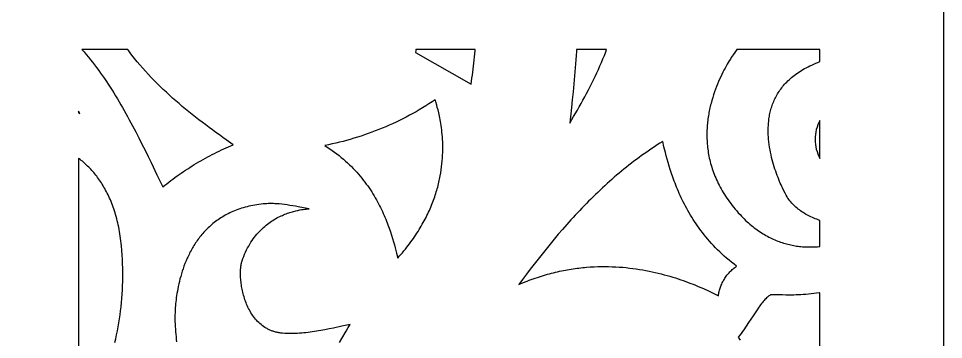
# Model space of a CAD drawing. Extents: x -1000 to 1000, y -1450 to 1450.
# Drawn here: x 625.7 to 1000, y 882.8 to 1012.6 of the extents above; entities that cross this region are included whole.
import ezdxf

# ---------------------------------------------------------------- set-up
doc = ezdxf.new("R2010")
doc.units = 0
doc.layers.add('LAYER_1', color=18, linetype='CONTINUOUS')

msp = doc.modelspace()

# ---------------------------------------------------------------- linework, layer by layer
at = {"layer": 'LAYER_1'}
for points in [[(1000, -1450), (600, -1450), (600, 1050), (1000, 1050)], [(652.24, 999.03), (653.12, 998), (653.99, 996.96), (654.84, 995.91), (655.69, 994.85), (656.52, 993.78), (657.34, 992.69), (658.16, 991.59), (658.96, 990.49), (659.75, 989.37), (660.53, 988.24), (661.3, 987.11), (662.06, 985.96), (662.81, 984.81), (663.56, 983.64), (664.29, 982.47), (665.02, 981.3), (665.74, 980.11), (666.45, 978.92), (667.15, 977.72), (667.85, 976.52), (668.53, 975.31), (669.21, 974.1), (669.89, 972.88), (670.56, 971.66), (671.87, 969.2), (673.17, 966.73), (674.44, 964.26), (675.69, 961.77), (676.93, 959.29), (678.15, 956.8), (679.36, 954.32), (681.74, 949.37), (684.09, 944.48), (684.9, 945.13), (685.72, 945.78), (686.54, 946.41), (687.37, 947.04), (688.2, 947.67), (689.04, 948.28), (689.89, 948.89), (690.74, 949.49), (691.6, 950.08), (692.46, 950.67), (693.33, 951.25), (694.2, 951.82), (695.08, 952.38), (695.96, 952.94), (696.85, 953.48), (697.75, 954.02), (698.64, 954.56), (699.55, 955.08), (700.45, 955.59), (701.37, 956.1), (702.28, 956.6), (703.2, 957.09), (704.13, 957.57), (705.06, 958.05), (705.99, 958.51), (706.92, 958.97), (707.86, 959.42), (708.81, 959.86), (709.75, 960.29), (710.7, 960.71), (711.66, 961.13), (712.62, 961.53), (709.81, 963.5), (708.41, 964.49), (707.01, 965.49), (705.62, 966.5), (704.23, 967.51), (702.84, 968.53), (701.46, 969.57), (700.09, 970.61), (698.72, 971.65), (697.36, 972.71), (696.01, 973.78), (694.67, 974.86), (693.33, 975.95), (692.01, 977.05), (690.69, 978.16), (689.39, 979.28), (688.1, 980.42), (686.82, 981.56), (685.55, 982.72), (684.3, 983.9), (683.06, 985.08), (681.84, 986.28), (680.63, 987.5), (679.44, 988.73), (678.27, 989.97), (677.11, 991.24), (675.97, 992.51), (674.85, 993.8), (673.75, 995.11), (672.67, 996.44), (672.14, 997.11), (671.62, 997.78), (670.95, 998.66), (670.31, 999.53), (669.98, 1000), (651.39, 1000)], [(786.44, 999.59), (786.42, 998.78), (808.83, 985.97), (809.19, 988.4), (809.37, 989.62), (809.53, 990.85), (809.69, 992.07), (809.85, 993.3), (809.99, 994.54), (810.12, 995.77), (810.25, 997.01), (810.36, 998.24), (810.46, 999.48), (810.49, 1000), (786.45, 1000)], [(851.48, 999.18), (851.37, 997.54), (851.25, 995.91), (851, 992.65), (850.73, 989.4), (850.43, 986.16), (850.12, 982.93), (849.8, 979.73), (849.48, 976.54), (848.82, 970.24), (850.35, 972.89), (851.88, 975.55), (852.63, 976.89), (853.38, 978.23), (854.13, 979.58), (854.87, 980.94), (855.6, 982.3), (856.32, 983.66), (857.03, 985.03), (857.72, 986.41), (858.41, 987.79), (859.08, 989.18), (859.74, 990.57), (860.39, 991.97), (861.01, 993.37), (861.62, 994.78), (862.22, 996.2), (862.79, 997.62), (863.34, 999.04), (863.7, 1000), (851.53, 1000)], [(916.11, 999.59), (915.54, 998.8), (914.88, 997.85), (914.52, 997.31), (914.14, 996.73), (913.75, 996.12), (913.34, 995.46), (912.92, 994.77), (912.5, 994.05), (912.06, 993.29), (911.63, 992.49), (911.18, 991.67), (910.74, 990.81), (910.29, 989.92), (909.85, 988.99), (909.41, 988.04), (908.98, 987.06), (908.55, 986.05), (908.13, 985.01), (907.73, 983.95), (907.33, 982.86), (906.96, 981.74), (906.6, 980.6), (906.25, 979.44), (905.93, 978.25), (905.78, 977.65), (905.63, 977.05), (905.49, 976.43), (905.36, 975.82), (905.23, 975.2), (905.11, 974.57), (904.99, 973.94), (904.89, 973.3), (904.79, 972.66), (904.69, 972.01), (904.61, 971.36), (904.54, 970.71), (904.47, 970.05), (904.41, 969.39), (904.36, 968.72), (904.32, 968.05), (904.29, 967.38), (904.27, 966.7), (904.25, 966.02), (904.25, 965.33), (904.26, 964.64), (904.28, 963.95), (904.31, 963.26), (904.35, 962.56), (904.4, 961.86), (904.47, 961.15), (904.54, 960.45), (904.63, 959.74), (904.73, 959.03), (904.84, 958.31), (904.96, 957.59), (905.1, 956.88), (905.25, 956.15), (905.41, 955.43), (905.59, 954.71), (905.78, 953.98), (905.98, 953.25), (906.2, 952.52), (906.44, 951.79), (906.68, 951.05), (906.95, 950.32), (907.22, 949.58), (907.52, 948.84), (907.83, 948.11), (908.15, 947.37), (908.49, 946.63), (908.85, 945.89), (909.22, 945.14), (909.62, 944.4), (910.02, 943.66), (910.45, 942.92), (910.89, 942.17), (911.35, 941.43), (911.83, 940.69), (912.33, 939.95), (912.84, 939.2), (913.38, 938.46), (913.93, 937.72), (914.5, 936.98), (915.09, 936.24), (915.7, 935.5), (916.33, 934.76), (916.98, 934.02), (917.66, 933.28), (918.23, 932.67), (918.8, 932.08), (919.37, 931.51), (919.95, 930.95), (920.53, 930.41), (921.11, 929.89), (921.69, 929.38), (922.27, 928.89), (922.86, 928.42), (923.44, 927.96), (924.03, 927.52), (924.62, 927.09), (925.21, 926.67), (925.8, 926.27), (926.39, 925.89), (926.98, 925.52), (927.58, 925.17), (928.17, 924.83), (928.76, 924.5), (929.36, 924.18), (929.95, 923.88), (930.55, 923.6), (931.14, 923.32), (931.74, 923.06), (932.33, 922.82), (932.92, 922.58), (933.52, 922.36), (934.11, 922.15), (934.7, 921.95), (935.3, 921.76), (935.89, 921.59), (936.48, 921.42), (937.07, 921.27), (937.66, 921.13), (938.24, 921), (938.83, 920.88), (939.41, 920.77), (940, 920.67), (940.58, 920.58), (941.16, 920.5), (941.74, 920.43), (942.31, 920.37), (942.89, 920.31), (943.46, 920.27), (944.03, 920.24), (944.6, 920.21), (945.17, 920.2), (945.73, 920.19), (946.29, 920.19), (946.85, 920.2), (947.4, 920.21), (947.96, 920.23), (948.51, 920.26), (949.05, 920.3), (949.6, 920.35), (950, 920.38), (950, 930.9), (949.87, 930.94), (949.27, 931.15), (948.68, 931.37), (948.09, 931.6), (947.51, 931.84), (946.94, 932.09), (946.38, 932.35), (945.82, 932.62), (945.27, 932.9), (944.73, 933.19), (944.2, 933.49), (943.67, 933.8), (943.16, 934.12), (942.65, 934.45), (942.16, 934.8), (941.67, 935.15), (941.2, 935.52), (940.73, 935.9), (940.28, 936.28), (939.84, 936.68), (939.41, 937.1), (938.99, 937.52), (938.59, 937.96), (938.19, 938.4), (937.81, 938.86), (937.45, 939.33), (937.09, 939.82), (936.94, 940.06), (936.68, 940.5), (936.33, 941.13), (935.9, 941.94), (935.4, 942.91), (934.86, 944.04), (934.57, 944.66), (934.27, 945.32), (933.97, 946.01), (933.66, 946.73), (933.35, 947.48), (933.04, 948.27), (932.73, 949.08), (932.42, 949.92), (932.12, 950.78), (931.82, 951.67), (931.52, 952.58), (931.24, 953.51), (930.96, 954.47), (930.7, 955.44), (930.45, 956.43), (930.22, 957.44), (930, 958.46), (929.8, 959.5), (929.63, 960.54), (929.47, 961.6), (929.34, 962.67), (929.23, 963.75), (929.19, 964.29), (929.15, 964.84), (929.12, 965.38), (929.1, 965.93), (929.08, 966.47), (929.07, 967.02), (929.07, 967.57), (929.08, 968.12), (929.1, 968.67), (929.13, 969.22), (929.16, 969.77), (929.2, 970.32), (929.26, 970.87), (929.32, 971.42), (929.39, 971.97), (929.47, 972.51), (929.56, 973.06), (929.66, 973.61), (929.78, 974.15), (929.9, 974.7), (930.03, 975.24), (930.18, 975.78), (930.33, 976.32), (930.5, 976.85), (930.68, 977.39), (930.87, 977.92), (931.07, 978.45), (931.29, 978.97), (931.52, 979.5), (931.76, 980.02), (932.01, 980.53), (932.28, 981.05), (932.56, 981.56), (932.85, 982.06), (933.16, 982.57), (933.48, 983.06), (933.81, 983.56), (934.16, 984.05), (934.53, 984.53), (934.91, 985.01), (935.3, 985.49), (935.71, 985.96), (936.13, 986.42), (936.57, 986.88), (937.03, 987.34), (937.5, 987.79), (937.99, 988.23), (938.49, 988.67), (939.01, 989.1), (939.55, 989.52), (940.11, 989.94), (940.68, 990.35), (941.27, 990.75), (941.88, 991.15), (942.5, 991.54), (943.15, 991.92), (943.81, 992.29), (944.49, 992.66), (945.19, 993.02), (945.9, 993.37), (946.71, 993.75), (947.52, 994.12), (948.33, 994.47), (949.13, 994.82), (949.94, 995.15), (950, 995.17), (950, 1000), (916.42, 1000)], [(793.06, 978.82), (791.78, 978), (790.5, 977.2), (789.21, 976.41), (787.9, 975.64), (786.58, 974.88), (785.26, 974.14), (783.92, 973.42), (782.57, 972.71), (781.21, 972.02), (779.85, 971.34), (778.47, 970.68), (777.09, 970.04), (775.7, 969.42), (774.3, 968.81), (772.9, 968.22), (771.48, 967.64), (770.06, 967.09), (768.64, 966.55), (767.2, 966.03), (765.77, 965.53), (764.32, 965.04), (762.87, 964.57), (761.42, 964.13), (759.96, 963.7), (758.5, 963.28), (757.03, 962.89), (755.56, 962.52), (754.08, 962.16), (752.61, 961.83), (751.13, 961.51), (749.65, 961.21), (750.68, 960.55), (751.68, 959.89), (752.66, 959.21), (753.61, 958.52), (754.54, 957.82), (755.45, 957.11), (756.33, 956.39), (757.2, 955.66), (758.03, 954.93), (758.85, 954.18), (759.64, 953.43), (760.41, 952.68), (761.17, 951.92), (761.9, 951.15), (762.61, 950.37), (763.29, 949.6), (763.96, 948.81), (764.61, 948.03), (765.24, 947.24), (765.85, 946.45), (766.45, 945.65), (767.02, 944.85), (767.58, 944.05), (768.12, 943.25), (768.64, 942.45), (769.14, 941.65), (769.63, 940.85), (770.1, 940.05), (770.56, 939.26), (771, 938.46), (771.43, 937.67), (771.84, 936.87), (772.23, 936.09), (772.62, 935.3), (772.98, 934.52), (773.34, 933.74), (773.68, 932.97), (774.01, 932.21), (774.32, 931.45), (774.63, 930.69), (774.92, 929.95), (775.2, 929.21), (775.47, 928.47), (775.73, 927.75), (776.21, 926.33), (776.66, 924.95), (777.07, 923.61), (777.45, 922.31), (777.8, 921.07), (778.11, 919.88), (778.67, 917.67), (779.15, 915.72), (779.8, 916.45), (780.44, 917.17), (781.06, 917.89), (781.66, 918.61), (782.25, 919.33), (782.83, 920.05), (783.39, 920.77), (783.94, 921.49), (784.48, 922.21), (785, 922.93), (785.51, 923.65), (786, 924.36), (786.49, 925.08), (786.96, 925.8), (787.41, 926.51), (787.86, 927.22), (788.29, 927.93), (788.71, 928.64), (789.12, 929.35), (789.52, 930.06), (789.9, 930.77), (790.27, 931.47), (790.63, 932.17), (790.98, 932.87), (791.32, 933.57), (791.65, 934.27), (791.97, 934.96), (792.27, 935.65), (792.57, 936.34), (792.85, 937.03), (793.13, 937.72), (793.39, 938.4), (793.64, 939.08), (793.89, 939.76), (794.12, 940.43), (794.35, 941.1), (794.56, 941.77), (794.77, 942.44), (794.97, 943.1), (795.16, 943.76), (795.34, 944.42), (795.51, 945.07), (795.67, 945.72), (795.82, 946.37), (795.97, 947.01), (796.11, 947.65), (796.36, 948.91), (796.58, 950.16), (796.77, 951.4), (796.94, 952.62), (797.08, 953.82), (797.19, 955), (797.28, 956.16), (797.34, 957.3), (797.38, 958.43), (797.41, 959.53), (797.41, 960.61), (797.39, 961.67), (797.36, 962.7), (797.31, 963.71), (797.24, 964.7), (797.17, 965.66), (797.08, 966.6), (796.98, 967.51), (796.86, 968.39), (796.74, 969.25), (796.62, 970.07), (796.48, 970.87), (796.34, 971.64), (796.2, 972.38), (796.05, 973.09), (795.91, 973.76), (795.76, 974.41), (795.47, 975.59), (795.19, 976.64), (794.93, 977.55), (794.52, 978.92), (794.39, 979.37), (794.32, 979.65)], [(650, 974.43), (650.58, 974.09), (650, 975.07)], [(885.28, 962.12), (884.19, 961.43), (883.12, 960.74), (882.05, 960.03), (880.99, 959.32), (879.93, 958.59), (878.88, 957.86), (877.84, 957.12), (876.8, 956.36), (875.77, 955.6), (874.74, 954.83), (873.72, 954.05), (872.71, 953.26), (871.71, 952.46), (870.71, 951.66), (869.71, 950.84), (868.72, 950.02), (867.74, 949.19), (866.77, 948.35), (865.79, 947.51), (864.83, 946.65), (863.87, 945.79), (862.92, 944.92), (861.97, 944.05), (861.03, 943.17), (860.09, 942.28), (859.16, 941.38), (858.24, 940.48), (857.32, 939.58), (856.4, 938.66), (855.49, 937.74), (854.59, 936.82), (853.69, 935.88), (852.8, 934.95), (851.91, 934.01), (851.02, 933.06), (850.15, 932.1), (849.27, 931.15), (847.54, 929.22), (845.83, 927.27), (844.14, 925.31), (842.46, 923.33), (840.81, 921.33), (839.17, 919.33), (837.55, 917.31), (835.94, 915.28), (834.36, 913.24), (832.79, 911.19), (831.23, 909.14), (829.7, 907.08), (828.17, 905.01), (829.01, 905.37), (829.85, 905.73), (830.68, 906.07), (831.52, 906.4), (832.35, 906.72), (833.18, 907.03), (834.01, 907.33), (834.83, 907.62), (835.66, 907.9), (836.48, 908.17), (837.3, 908.43), (838.12, 908.68), (838.94, 908.92), (839.75, 909.15), (840.57, 909.38), (841.38, 909.59), (842.19, 909.8), (842.99, 909.99), (843.8, 910.18), (844.6, 910.36), (845.4, 910.53), (846.2, 910.69), (846.99, 910.84), (847.78, 910.99), (848.57, 911.12), (849.36, 911.25), (850.14, 911.37), (850.93, 911.48), (851.71, 911.59), (852.48, 911.69), (853.26, 911.77), (854.03, 911.86), (854.8, 911.93), (855.56, 912), (857.09, 912.11), (858.6, 912.2), (860.09, 912.25), (861.58, 912.28), (863.05, 912.29), (864.51, 912.27), (865.96, 912.23), (867.39, 912.16), (868.81, 912.08), (870.21, 911.97), (871.6, 911.84), (872.97, 911.69), (874.33, 911.52), (875.67, 911.34), (877, 911.13), (878.31, 910.91), (879.6, 910.68), (880.87, 910.43), (882.13, 910.17), (883.37, 909.89), (884.59, 909.6), (885.8, 909.3), (886.98, 908.99), (888.15, 908.67), (889.29, 908.34), (890.42, 908), (891.52, 907.66), (892.61, 907.31), (893.67, 906.95), (894.72, 906.59), (895.74, 906.22), (896.74, 905.85), (897.72, 905.48), (898.67, 905.11), (899.6, 904.74), (900.51, 904.36), (901.4, 903.99), (902.26, 903.62), (903.1, 903.25), (904.71, 902.53), (906.21, 901.82), (907.61, 901.15), (908.9, 900.5), (908.96, 900.94), (909.04, 901.37), (909.12, 901.81), (909.22, 902.24), (909.33, 902.67), (909.45, 903.1), (909.59, 903.53), (909.74, 903.96), (909.9, 904.38), (910.07, 904.8), (910.26, 905.22), (910.45, 905.63), (910.65, 906.04), (910.87, 906.44), (911.1, 906.84), (911.33, 907.23), (911.58, 907.61), (911.84, 907.99), (912.1, 908.36), (912.38, 908.73), (912.66, 909.09), (912.95, 909.44), (913.25, 909.78), (913.56, 910.11), (913.87, 910.43), (914.2, 910.74), (914.53, 911.04), (914.87, 911.34), (915.21, 911.62), (915.56, 911.89), (915.92, 912.14), (916.28, 912.39), (915.24, 913.19), (914.22, 914.01), (913.22, 914.83), (912.25, 915.66), (911.31, 916.5), (910.39, 917.34), (909.5, 918.19), (908.62, 919.04), (907.78, 919.9), (906.95, 920.76), (906.15, 921.63), (905.37, 922.5), (904.61, 923.38), (903.87, 924.26), (903.15, 925.14), (902.46, 926.02), (901.78, 926.91), (901.13, 927.79), (900.49, 928.68), (899.88, 929.57), (899.28, 930.45), (898.7, 931.34), (898.14, 932.23), (897.6, 933.11), (897.08, 934), (896.57, 934.88), (896.08, 935.76), (895.6, 936.64), (895.15, 937.51), (894.7, 938.38), (894.28, 939.24), (893.86, 940.11), (893.46, 940.96), (893.08, 941.81), (892.71, 942.66), (892.36, 943.5), (892.01, 944.33), (891.68, 945.16), (891.36, 945.97), (891.06, 946.78), (890.76, 947.59), (890.48, 948.38), (889.95, 949.94), (889.45, 951.46), (889, 952.93), (888.58, 954.36), (888.19, 955.74), (887.83, 957.07), (887.5, 958.34), (886.9, 960.7), (886.37, 962.79)]]:
    msp.add_lwpolyline(points, close=True, dxfattribs=at)
msp.add_lwpolyline([(948.04, 963.68, 0.124783), (950, 955.99), (950, 971.37, 0.124783)], format="xyb", close=True, dxfattribs=at)
for points in [[(664.68, 881.53), (665.05, 883.09), (665.4, 884.66), (665.73, 886.25), (666.04, 887.85), (666.32, 889.46), (666.58, 891.08), (666.82, 892.72), (667.04, 894.37), (667.24, 896.03), (667.41, 897.7), (667.56, 899.39), (667.68, 901.09), (667.78, 902.8), (667.86, 904.53), (667.91, 906.27), (667.94, 908.02), (667.93, 909.79), (667.91, 911.56), (667.86, 913.36), (667.78, 915.16), (667.67, 916.98), (667.53, 918.81), (667.37, 920.65), (667.27, 921.65), (667.16, 922.63), (667.04, 923.6), (666.9, 924.55), (666.76, 925.48), (666.6, 926.41), (666.44, 927.31), (666.27, 928.2), (666.08, 929.08), (665.89, 929.94), (665.69, 930.79), (665.48, 931.63), (665.26, 932.45), (665.03, 933.26), (664.79, 934.05), (664.54, 934.83), (664.29, 935.6), (664.02, 936.35), (663.75, 937.09), (663.47, 937.81), (663.19, 938.53), (662.9, 939.23), (662.59, 939.92), (662.29, 940.59), (661.97, 941.25), (661.65, 941.9), (661.32, 942.54), (660.99, 943.17), (660.65, 943.78), (660.31, 944.38), (659.95, 944.97), (659.6, 945.55), (659.24, 946.11), (658.87, 946.67), (658.49, 947.21), (658.12, 947.75), (657.74, 948.27), (657.35, 948.78), (656.96, 949.28), (656.56, 949.77), (656.16, 950.24), (655.76, 950.71), (655.35, 951.17), (654.94, 951.61), (654.53, 952.05), (654.12, 952.48), (653.7, 952.9), (653.28, 953.3), (652.85, 953.7), (652.42, 954.09), (652, 954.47), (651.57, 954.84), (651.13, 955.2), (650.7, 955.55), (650.26, 955.89), (650, 956.09), (650, 846.77)], [(755.55, 881.59), (756.52, 883.21), (758.32, 886.2), (759.15, 887.58), (759.93, 888.88), (756.54, 888.16), (753.14, 887.43), (751.44, 887.07), (749.73, 886.73), (748.02, 886.4), (747.17, 886.25), (746.31, 886.11), (745.46, 885.97), (744.6, 885.84), (743.74, 885.72), (742.88, 885.61), (742.03, 885.51), (741.17, 885.42), (740.31, 885.34), (739.45, 885.28), (738.59, 885.23), (737.73, 885.2), (736.88, 885.17), (736.02, 885.17), (735.16, 885.18), (734.3, 885.21), (733.44, 885.25), (732.58, 885.32), (732.2, 885.35), (731.83, 885.4), (731.47, 885.45), (731.11, 885.51), (730.75, 885.57), (730.4, 885.64), (730.06, 885.72), (729.71, 885.81), (729.38, 885.9), (729.05, 886), (728.72, 886.11), (728.4, 886.22), (728.08, 886.34), (727.77, 886.46), (727.46, 886.59), (727.16, 886.73), (726.86, 886.87), (726.57, 887.02), (726.28, 887.17), (725.99, 887.33), (725.71, 887.5), (725.44, 887.67), (724.9, 888.03), (724.38, 888.4), (723.88, 888.8), (723.39, 889.21), (722.93, 889.64), (722.48, 890.09), (722.04, 890.56), (721.62, 891.04), (721.22, 891.53), (720.83, 892.04), (720.46, 892.56), (720.11, 893.09), (719.77, 893.63), (719.44, 894.18), (719.13, 894.74), (718.84, 895.31), (718.56, 895.89), (718.29, 896.48), (718.04, 897.06), (717.8, 897.66), (717.57, 898.26), (717.36, 898.86), (717.16, 899.46), (716.97, 900.07), (716.8, 900.68), (716.64, 901.28), (716.49, 901.89), (716.35, 902.49), (716.22, 903.09), (716.11, 903.69), (716.01, 904.28), (715.91, 904.87), (715.83, 905.45), (715.76, 906.03), (715.7, 906.6), (715.65, 907.15), (715.61, 907.7), (715.58, 908.24), (715.56, 908.77), (715.55, 909.29), (715.55, 909.79), (715.56, 910.28), (715.57, 910.75), (715.6, 911.21), (715.63, 911.66), (715.67, 912.09), (715.72, 912.49), (715.77, 912.88), (715.84, 913.25), (715.91, 913.61), (715.98, 913.93), (716.07, 914.24), (716.16, 914.53), (716.5, 915.48), (716.85, 916.4), (717.23, 917.29), (717.61, 918.15), (718.01, 918.99), (718.43, 919.8), (718.86, 920.58), (719.3, 921.34), (719.76, 922.07), (720.22, 922.77), (720.7, 923.45), (721.18, 924.1), (721.68, 924.73), (722.18, 925.34), (722.69, 925.92), (723.21, 926.48), (723.74, 927.02), (724.27, 927.54), (724.8, 928.04), (725.35, 928.51), (725.89, 928.96), (726.44, 929.4), (726.99, 929.81), (727.54, 930.21), (728.09, 930.58), (728.65, 930.94), (729.2, 931.28), (729.75, 931.61), (730.3, 931.91), (730.85, 932.2), (731.4, 932.48), (731.94, 932.74), (732.48, 932.98), (733.01, 933.21), (733.53, 933.42), (734.05, 933.63), (734.57, 933.82), (735.07, 933.99), (735.57, 934.15), (736.06, 934.31), (736.54, 934.45), (737, 934.58), (737.91, 934.81), (738.76, 935), (739.55, 935.16), (740.29, 935.28), (740.96, 935.38), (741.56, 935.46), (742.08, 935.52), (742.86, 935.59), (743.28, 935.62), (741.08, 936.02), (738.88, 936.43), (737.78, 936.64), (736.68, 936.83), (735.57, 937.02), (734.47, 937.19), (733.36, 937.35), (732.25, 937.48), (731.14, 937.59), (730.59, 937.63), (730.03, 937.67), (729.48, 937.7), (728.93, 937.72), (728.37, 937.73), (727.82, 937.74), (727.26, 937.73), (726.71, 937.71), (726.15, 937.68), (725.6, 937.64), (724.72, 937.57), (723.85, 937.47), (723, 937.37), (722.16, 937.25), (721.34, 937.11), (720.53, 936.97), (719.73, 936.81), (718.95, 936.63), (718.18, 936.45), (717.42, 936.25), (716.68, 936.04), (715.95, 935.82), (715.23, 935.59), (714.53, 935.34), (713.83, 935.08), (713.15, 934.82), (712.49, 934.54), (711.83, 934.25), (711.19, 933.95), (710.56, 933.64), (709.94, 933.32), (709.34, 932.99), (708.74, 932.65), (708.16, 932.31), (707.59, 931.95), (707.03, 931.59), (706.48, 931.21), (705.94, 930.83), (705.41, 930.44), (704.9, 930.04), (704.39, 929.64), (703.9, 929.22), (703.42, 928.8), (702.95, 928.38), (702.48, 927.94), (702.03, 927.5), (701.59, 927.06), (701.16, 926.61), (700.74, 926.15), (700.32, 925.69), (699.92, 925.22), (699.53, 924.74), (699.15, 924.26), (698.77, 923.78), (698.41, 923.29), (698.05, 922.8), (697.71, 922.31), (697.37, 921.81), (697.04, 921.3), (696.72, 920.8), (696.41, 920.29), (696.1, 919.78), (695.81, 919.26), (695.52, 918.74), (695.24, 918.23), (694.97, 917.7), (694.71, 917.18), (694.46, 916.66), (694.21, 916.13), (693.97, 915.61), (693.51, 914.55), (693.08, 913.5), (692.68, 912.44), (692.31, 911.39), (691.96, 910.35), (691.64, 909.3), (691.34, 908.27), (691.06, 907.25), (690.81, 906.24), (690.58, 905.24), (690.37, 904.26), (690.17, 903.29), (690, 902.35), (689.84, 901.42), (689.71, 900.52), (689.58, 899.64), (689.47, 898.79), (689.38, 897.96), (689.3, 897.17), (689.23, 896.41), (689.17, 895.68), (689.12, 894.99), (689.06, 893.72), (689.02, 892.61), (689, 891.69), (689, 890.95), (689.02, 890.12), (689.07, 889.06), (689.12, 888), (689.19, 886.96), (689.27, 885.92), (689.36, 884.88), (689.45, 883.86), (689.56, 882.84), (689.68, 881.82)], [(950, 834.63), (950, 901.67), (949.82, 901.64), (948.66, 901.47), (947.53, 901.33), (946.43, 901.2), (945.35, 901.09), (944.29, 901), (943.27, 900.93), (942.28, 900.87), (941.31, 900.82), (940.38, 900.79), (939.48, 900.77), (938.61, 900.76), (937.78, 900.75), (936.23, 900.76), (934.82, 900.79), (932.5, 900.87), (931.61, 900.89), (931.23, 900.89), (930.89, 900.89), (930.61, 900.88), (930.37, 900.86), (930.19, 900.83), (930.12, 900.81), (930.06, 900.78), (929.89, 900.7), (929.72, 900.61), (929.39, 900.41), (929.06, 900.17), (928.73, 899.91), (928.4, 899.61), (928.06, 899.29), (927.73, 898.94), (927.39, 898.57), (927.05, 898.17), (926.71, 897.75), (926.36, 897.3), (926.01, 896.82), (925.65, 896.33), (925.29, 895.81), (924.54, 894.72), (922.94, 892.31), (922.07, 891), (921.16, 889.64), (920.2, 888.22), (919.18, 886.76), (918.64, 886.02), (918.09, 885.27), (917.53, 884.5), (916.94, 883.73), (917.73, 882.48)]]:
    msp.add_lwpolyline(points, dxfattribs=at)

doc.saveas('drawing.dxf')
